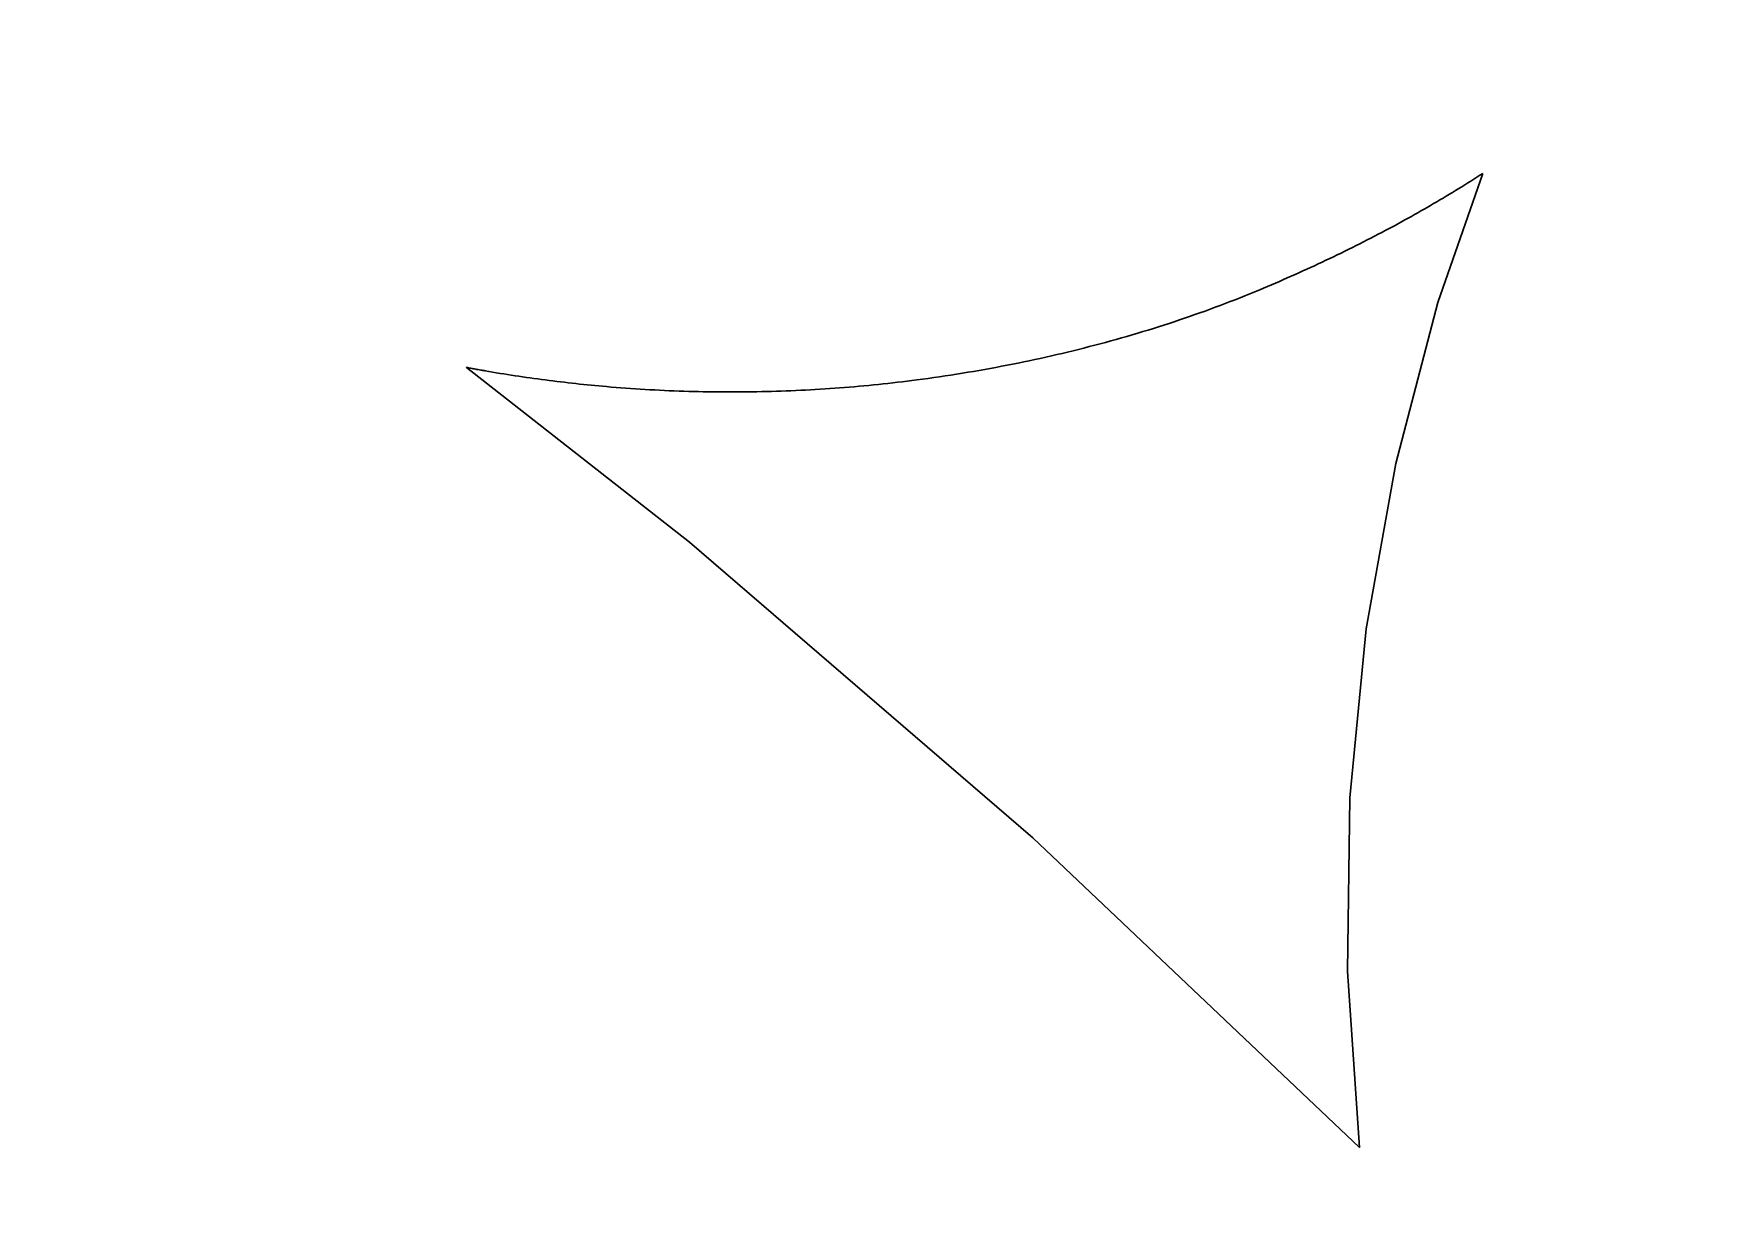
# Model space of a CAD drawing. Header units: centimetres. Extents: x 12.8 to 19.7, y -9 to 8.9.
# Drawn here: x 15.98 to 16.909, y -1.733 to -1.075 of the extents above; entities that cross this region are included whole.
import ezdxf

# ---------------------------------------------------------------- set-up
doc = ezdxf.new("R2010")
doc.units = ezdxf.units.CM
doc.header["$MEASUREMENT"] = 0
doc.layers.add('layer 1', color=7, linetype='Continuous')

msp = doc.modelspace()

# ---------------------------------------------------------------- linework, layer by layer
at = {"layer": 'layer 1', "color": 250, "lineweight": 30}
for points, knots in [([(12.82296, 8.93497), (12.82296, 8.93497), (19.69467, 8.93497), (19.69467, 8.93497), (19.69467, 8.93497), (19.69467, 8.93497), (19.69467, -9.00021), (19.69467, -9.00021), (19.69467, -9.00021), (19.69467, -9.00021), (12.82296, -9.00021), (12.82296, -9.00021), (12.82296, -9.00021), (12.82296, -9.00021), (12.82296, 8.93497), (12.82296, 8.93497)], [0, 0, 0, 0, 0.2, 0.2, 0.2, 0.2, 0.4, 0.4, 0.4, 0.4, 0.6, 0.6, 0.6, 0.6, 1, 1, 1, 1]), ([(16.78063, -1.15186), (16.78063, -1.15186), (16.75576, -1.22333), (16.75576, -1.22333), (16.75576, -1.22333), (16.75576, -1.22333), (16.73245, -1.31224), (16.73245, -1.31224), (16.73245, -1.31224), (16.73245, -1.31224), (16.71615, -1.40358), (16.71615, -1.40358), (16.71615, -1.40358), (16.71615, -1.40358), (16.70719, -1.49714), (16.70719, -1.49714), (16.70719, -1.49714), (16.70719, -1.49714), (16.70583, -1.5928), (16.70583, -1.5928), (16.70583, -1.5928), (16.70583, -1.5928), (16.71236, -1.69035), (16.71236, -1.69035), (16.71236, -1.69035), (16.71236, -1.69035), (16.53192, -1.51913), (16.53192, -1.51913), (16.53192, -1.51913), (16.53192, -1.51913), (16.34231, -1.3557), (16.34231, -1.3557), (16.34231, -1.3557), (16.34231, -1.3557), (16.21895, -1.25913), (16.21895, -1.25913), (16.21895, -1.25913), (16.21978, -1.25929), (16.22062, -1.25944), (16.22145, -1.25958), (16.22145, -1.25958), (16.22235, -1.25975), (16.22322, -1.25992), (16.22412, -1.26008), (16.22412, -1.26008), (16.22504, -1.26025), (16.22595, -1.26042), (16.22689, -1.26058), (16.22689, -1.26058), (16.22768, -1.26073), (16.2285, -1.26088), (16.22929, -1.261), (16.22929, -1.261), (16.23479, -1.26198), (16.24032, -1.26288), (16.24584, -1.26373), (16.24584, -1.26373), (16.25141, -1.26457), (16.25697, -1.26536), (16.26256, -1.26609), (16.26256, -1.26609), (16.26816, -1.26682), (16.27379, -1.26748), (16.27942, -1.26809), (16.27942, -1.26809), (16.28505, -1.26871), (16.29068, -1.26926), (16.29631, -1.26976), (16.29631, -1.26976), (16.30341, -1.27036), (16.31052, -1.27088), (16.31765, -1.2713), (16.31765, -1.2713), (16.3248, -1.27174), (16.33197, -1.27207), (16.33912, -1.2723), (16.33912, -1.2723), (16.34627, -1.27253), (16.35344, -1.27265), (16.36059, -1.2727), (16.36059, -1.2727), (16.36778, -1.27274), (16.37496, -1.27267), (16.38215, -1.27253), (16.38215, -1.27253), (16.38934, -1.27238), (16.39651, -1.27213), (16.4037, -1.27178), (16.4037, -1.27178), (16.41087, -1.27142), (16.41802, -1.27099), (16.42519, -1.27044), (16.42519, -1.27044), (16.43232, -1.2699), (16.43947, -1.26928), (16.44658, -1.26853), (16.44658, -1.26853), (16.45365, -1.2678), (16.46071, -1.26698), (16.46776, -1.26607), (16.46776, -1.26607), (16.47618, -1.26496), (16.4846, -1.26373), (16.493, -1.26236), (16.493, -1.26236), (16.50126, -1.26102), (16.50949, -1.25954), (16.5177, -1.25794), (16.5177, -1.25794), (16.5259, -1.25635), (16.53405, -1.25462), (16.54218, -1.25277), (16.54218, -1.25277), (16.55018, -1.25093), (16.55816, -1.24897), (16.56611, -1.24689), (16.56611, -1.24689), (16.57407, -1.2448), (16.58199, -1.24257), (16.58987, -1.24022), (16.58987, -1.24022), (16.5976, -1.2379), (16.60527, -1.23547), (16.61293, -1.2329), (16.61293, -1.2329), (16.62049, -1.23034), (16.62804, -1.22767), (16.63552, -1.22486), (16.63552, -1.22486), (16.64282, -1.2221), (16.65009, -1.21923), (16.65728, -1.21623), (16.65728, -1.21623), (16.66312, -1.21377), (16.66894, -1.21126), (16.67473, -1.20872), (16.67473, -1.20872), (16.68044, -1.20618), (16.68613, -1.20359), (16.69178, -1.20092), (16.69178, -1.20092), (16.69741, -1.1983), (16.703, -1.19559), (16.70854, -1.19282), (16.70854, -1.19282), (16.714, -1.19011), (16.71942, -1.18733), (16.72482, -1.1845), (16.72482, -1.1845), (16.7297, -1.18193), (16.73454, -1.17931), (16.73935, -1.17664), (16.73935, -1.17664), (16.74406, -1.17401), (16.74877, -1.17135), (16.75342, -1.16861), (16.75342, -1.16861), (16.75807, -1.1659), (16.7627, -1.16313), (16.76728, -1.1603), (16.76728, -1.1603), (16.77177, -1.15755), (16.77621, -1.15473), (16.78063, -1.15186)], [0, 0, 0, 0, 0.02381, 0.02381, 0.02381, 0.02381, 0.047619, 0.047619, 0.047619, 0.047619, 0.071429, 0.071429, 0.071429, 0.071429, 0.095238, 0.095238, 0.095238, 0.095238, 0.119048, 0.119048, 0.119048, 0.119048, 0.142857, 0.142857, 0.142857, 0.142857, 0.166667, 0.166667, 0.166667, 0.166667, 0.190476, 0.190476, 0.190476, 0.190476, 0.214286, 0.214286, 0.214286, 0.214286, 0.238095, 0.238095, 0.238095, 0.238095, 0.261905, 0.261905, 0.261905, 0.261905, 0.285714, 0.285714, 0.285714, 0.285714, 0.309524, 0.309524, 0.309524, 0.309524, 0.333333, 0.333333, 0.333333, 0.333333, 0.357143, 0.357143, 0.357143, 0.357143, 0.380952, 0.380952, 0.380952, 0.380952, 0.404762, 0.404762, 0.404762, 0.404762, 0.428571, 0.428571, 0.428571, 0.428571, 0.452381, 0.452381, 0.452381, 0.452381, 0.47619, 0.47619, 0.47619, 0.47619, 0.5, 0.5, 0.5, 0.5, 0.52381, 0.52381, 0.52381, 0.52381, 0.547619, 0.547619, 0.547619, 0.547619, 0.571429, 0.571429, 0.571429, 0.571429, 0.595238, 0.595238, 0.595238, 0.595238, 0.619048, 0.619048, 0.619048, 0.619048, 0.642857, 0.642857, 0.642857, 0.642857, 0.666667, 0.666667, 0.666667, 0.666667, 0.690476, 0.690476, 0.690476, 0.690476, 0.714286, 0.714286, 0.714286, 0.714286, 0.738095, 0.738095, 0.738095, 0.738095, 0.761905, 0.761905, 0.761905, 0.761905, 0.785714, 0.785714, 0.785714, 0.785714, 0.809524, 0.809524, 0.809524, 0.809524, 0.833333, 0.833333, 0.833333, 0.833333, 0.857143, 0.857143, 0.857143, 0.857143, 0.880952, 0.880952, 0.880952, 0.880952, 0.904762, 0.904762, 0.904762, 0.904762, 0.928571, 0.928571, 0.928571, 0.928571, 0.952381, 0.952381, 0.952381, 0.952381, 1, 1, 1, 1])]:
    msp.add_open_spline(points, degree=3, knots=knots, dxfattribs=at)

doc.saveas('drawing.dxf')
